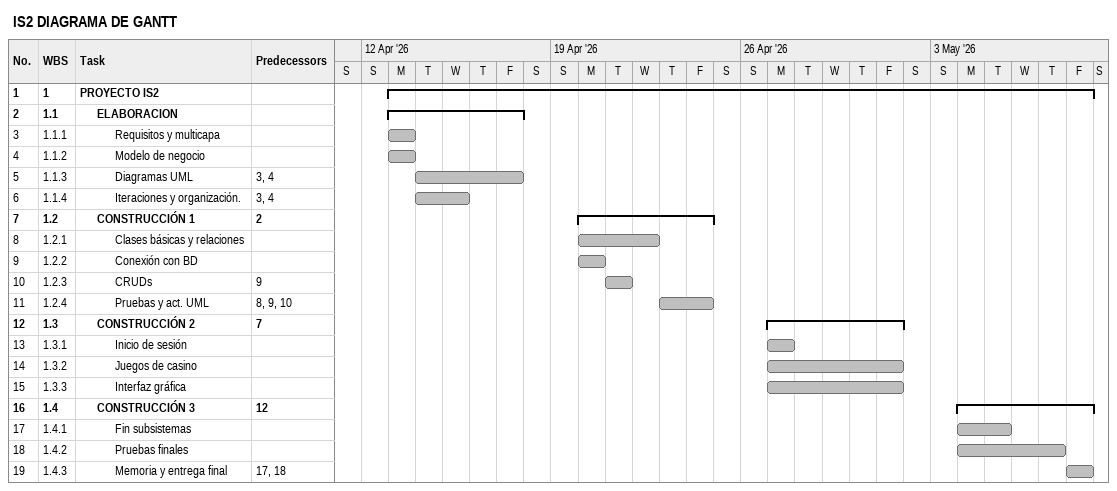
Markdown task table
IS2 DIAGRAMA DE GANTT

| ID | WBS | Task | Start | Finish | Predecessors |
|---|---|---|---|---|---|
| 1 | 1 | **PROYECTO IS2** | 2026-04-13 | 2026-05-08 |  |
| 2 | 1.1 | **ELABORACION** | 2026-04-13 | 2026-04-17 |  |
| 3 | 1.1.1 | Requisitos y multicapa | 2026-04-13 | 2026-04-13 |  |
| 4 | 1.1.2 | Modelo de negocio | 2026-04-13 | 2026-04-13 |  |
| 5 | 1.1.3 | Diagramas UML | 2026-04-14 | 2026-04-17 | 3, 4 |
| 6 | 1.1.4 | Iteraciones y organización. | 2026-04-14 | 2026-04-15 | 3, 4 |
| 7 | 1.2 | **CONSTRUCCIÓN 1** | 2026-04-20 | 2026-04-24 | 2 |
| 8 | 1.2.1 | Clases básicas y relaciones | 2026-04-20 | 2026-04-22 |  |
| 9 | 1.2.2 | Conexión con BD | 2026-04-20 | 2026-04-20 |  |
| 10 | 1.2.3 | CRUDs | 2026-04-21 | 2026-04-21 | 9 |
| 11 | 1.2.4 | Pruebas y act. UML | 2026-04-23 | 2026-04-24 | 8, 9, 10 |
| 12 | 1.3 | **CONSTRUCCIÓN 2** | 2026-04-27 | 2026-05-01 | 7 |
| 13 | 1.3.1 | Inicio de sesión | 2026-04-27 | 2026-04-27 |  |
| 14 | 1.3.2 | Juegos de casino | 2026-04-27 | 2026-05-01 |  |
| 15 | 1.3.3 | Interfaz gráfica | 2026-04-27 | 2026-05-01 |  |
| 16 | 1.4 | **CONSTRUCCIÓN 3** | 2026-05-04 | 2026-05-08 | 12 |
| 17 | 1.4.1 | Fin subsistemas | 2026-05-04 | 2026-05-05 |  |
| 18 | 1.4.2 | Pruebas finales | 2026-05-04 | 2026-05-07 |  |
| 19 | 1.4.3 | Memoria y entrega final | 2026-05-08 | 2026-05-08 | 17, 18 |
